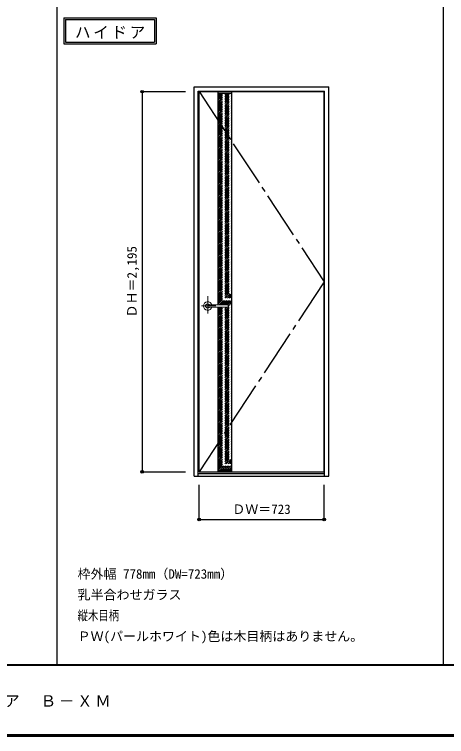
# Model space of a CAD drawing. Units: millimetres, scale not verified. Extents: x -6000 to 5700, y -4307 to 4175.
# Drawn here: x -3503 to -1007, y -4205 to -36 of the extents above; entities that cross this region are included whole.
import ezdxf
from ezdxf.enums import TextEntityAlignment as Align

# ---------------------------------------------------------------- set-up
doc = ezdxf.new("R2010")
doc.units = ezdxf.units.MM
doc.header["$LTSCALE"] = 30
doc.header["$PDMODE"] = 32
doc.header["$PDSIZE"] = 15
for name, pattern in [('CHAIN1', [8, 5, -1, 1, -1]), ('CHAIN2', [12, 9, -1, 1, -1]), ('DASHED1', [1.8, 1.2, -0.6])]:
    doc.linetypes.add(name, pattern=pattern)
for name, color, linetype in [('0-2_扉', 3, 'Continuous'), ('0-3_仕上げ', 3, 'Continuous'), ('0-4_枠', 3, 'Continuous'), ('0-7', 7, 'CHAIN2'), ('0-A_文字', 7, 'Continuous'), ('0-B_寸法', 7, 'Continuous'), ('0-C_ハッチ', 4, 'DASHED1'), ('F-1_枠', 6, 'Continuous'), ('F-A_文字', 7, 'Continuous')]:
    doc.layers.add(name, color=color, linetype=linetype)
doc.layers.add('0-5_レバー', color=7, linetype='Continuous', lineweight=18)
doc.styles.add('ＭＳ ゴシック', font='')
doc.styles.get('ＭＳ ゴシック').set_extended_font_data('MS Gothic')

msp = doc.modelspace()

# ---------------------------------------------------------------- linework, layer by layer
at = {"layer": '0-2_扉'}
for p, q in [((-2436.8, -481.25), (-1713.8, -481.25)), ((-2436.8, -2676.25), (-2436.8, -481.25)), ((-1713.8, -2676.25), (-1713.8, -481.25)), ((-2436.8, -2676.25), (-1713.8, -2676.25))]:
    msp.add_line(p, q, dxfattribs=at)
at = {"layer": '0-3_仕上げ'}
for p, q in [((-2326.8, -1711.75), (-2326.8, -481.25)), ((-2246.8, -2676.25), (-2246.8, -481.25)), ((-2326.8, -2676.25), (-2326.8, -1725.75))]:
    msp.add_line(p, q, dxfattribs=at)
at = {"layer": '0-3_仕上げ', "color": 7}
for p, q in [((-2326.8, -489.25), (-2246.8, -489.25)), ((-2326.8, -2668.25), (-2246.8, -2668.25))]:
    msp.add_line(p, q, dxfattribs=at)
at = {"layer": '0-4_枠'}
for p, q in [((-2465.8, -454.25), (-1687.8, -454.25)), ((-2465.8, -2701.25), (-2465.8, -454.25)), ((-1687.8, -2701.25), (-1687.8, -454.25)), ((-2441.8, -478.25), (-1711.8, -478.25)), ((-2441.8, -2701.25), (-2441.8, -478.25)), ((-1711.8, -2701.25), (-1711.8, -478.25)), ((-2465.8, -2701.25), (-1687.8, -2701.25)), ((-2441.8, -2686.25), (-1711.8, -2686.25))]:
    msp.add_line(p, q, dxfattribs=at)
at = {"layer": '0-5_レバー', "color": 4, "linetype": 'CHAIN1'}
for p, q in [((-2386.3, -1662.29), (-2386.3, -1762.14)), ((-2339.5, -1718.75), (-2422.52, -1718.75))]:
    msp.add_line(p, q, dxfattribs=at)
at = {"layer": '0-5_レバー'}
for q in [(-2269.3, -1713.26), (-2269.3, -1724.25)]:
    msp.add_line((-2269.3, -1718.75), q, dxfattribs=at)
for points in [[(-2376.34, -1711.76), (-2377.11, -1710.97), (-2379.08, -1709.6), (-2381.32, -1708.59), (-2383.76, -1707.96), (-2386.3, -1707.75), (-2388.84, -1707.96), (-2391.27, -1708.59), (-2393.52, -1709.6), (-2395.49, -1710.97), (-2397.11, -1712.64), (-2398.31, -1714.54), (-2399.05, -1716.6), (-2399.3, -1718.75), (-2399.05, -1720.9), (-2398.31, -1722.96), (-2397.11, -1724.86), (-2395.49, -1726.53), (-2393.52, -1727.9), (-2391.27, -1728.91), (-2388.84, -1729.54), (-2386.3, -1729.75), (-2383.76, -1729.54), (-2381.32, -1728.91), (-2379.08, -1727.9), (-2377.11, -1726.53), (-2376.34, -1725.74)], [(-2270.8, -1711.75), (-2280.53, -1711.75), (-2290.71, -1711.75), (-2300.31, -1711.75), (-2309.3, -1711.75), (-2317.71, -1711.75), (-2325.52, -1711.75), (-2332.34, -1711.75), (-2338.64, -1711.75), (-2344.4, -1711.75), (-2349.65, -1711.75), (-2354.44, -1711.75), (-2359.09, -1711.75), (-2363.3, -1711.75), (-2367.05, -1711.75), (-2369.05, -1711.75), (-2370.9, -1711.75), (-2372.91, -1711.76), (-2375.32, -1711.76), (-2376.81, -1711.76), (-2378.35, -1711.76), (-2379.87, -1711.76), (-2380.97, -1711.76), (-2381.43, -1711.76), (-2381.43, -1711.77)], [(-2381.28, -1725.74), (-2381.15, -1725.74), (-2380.71, -1725.74), (-2379.99, -1725.74), (-2378.97, -1725.74), (-2377.71, -1725.74), (-2376.36, -1725.74), (-2373.5, -1725.74), (-2370.52, -1725.75), (-2367.5, -1725.75), (-2364.46, -1725.75), (-2361.39, -1725.75), (-2358.31, -1725.75), (-2354.31, -1725.75), (-2349.9, -1725.75), (-2344.93, -1725.75), (-2339.4, -1725.75), (-2333.31, -1725.75), (-2326.66, -1725.75), (-2319.45, -1725.75), (-2310.86, -1725.75), (-2301.6, -1725.75), (-2291.66, -1725.75), (-2281.05, -1725.75), (-2270.8, -1725.75)], [(-2270.8, -1711.75), (-2279.88, -1711.75), (-2280.28, -1711.75)]]:
    msp.add_lwpolyline(points, dxfattribs=at)
for centre, radius, start, end in [((-2386.3, -1718.75), 24.55, 16.59952, 343.36736), ((-2270.8, -1713.25), 1.5, 0.00847, 89.9163), ((-2270.8, -1713.25), 1.5, 360, 90.17419), ((-2270.8, -1724.25), 1.5, 270.16419, 0), ((-2270.8, -1724.25), 1.5, 269.91059, 359.99153)]:
    msp.add_arc(centre, radius, start, end, dxfattribs=at)
at = {"layer": '0-7'}
for p, q in [((-2436.8, -481.25), (-1713.8, -1578.75)), ((-1713.8, -1578.75), (-2436.8, -2676.25))]:
    msp.add_line(p, q, dxfattribs=at)
at = {"layer": '0-A_文字'}
for p, q in [((-3218.4, -55.5), (-3218.4, -205.5)), ((-3208.4, -65.5), (-2694.07, -65.5)), ((-2694.07, -65.5), (-2694.07, -195.5)), ((-3218.4, -205.5), (-2684.07, -205.5))]:
    msp.add_line(p, q, dxfattribs=at)
for points in [[(-3218.4, -55.5), (-2684.07, -55.5), (-2684.07, -205.5)], [(-3208.4, -65.5), (-3208.4, -195.5), (-2694.07, -195.5)]]:
    msp.add_lwpolyline(points, dxfattribs=at)
at = {"layer": '0-B_寸法', "color": 4}
for p, q in [((-2765.8, -481.25), (-2515.8, -481.25)), ((-2765.8, -481.25), (-2765.8, -2676.25)), ((-2765.8, -2676.25), (-2515.8, -2676.25)), ((-2436.8, -2951.25), (-2436.8, -2751.25)), ((-1713.8, -2951.25), (-1713.8, -2751.25)), ((-2436.8, -2951.25), (-1713.8, -2951.25))]:
    msp.add_line(p, q, dxfattribs=at)
at = {"layer": '0-B_寸法'}
for p in [(-2765.8, -481.25), (-2765.8, -2676.25), (-2436.8, -2951.25), (-1713.8, -2951.25)]:
    msp.add_point(p, dxfattribs=at)
at = {"layer": '0-C_ハッチ'}
for p, q in [((-2326.8, -568.9), (-2247.15, -489.25)), ((-2326.8, -559), (-2257.05, -489.25)), ((-2326.8, -549.1), (-2266.95, -489.25)), ((-2326.8, -539.2), (-2276.84, -489.25)), ((-2326.8, -529.31), (-2286.74, -489.25)), ((-2326.8, -519.41), (-2296.64, -489.25)), ((-2326.8, -509.51), (-2306.54, -489.25)), ((-2326.8, -499.61), (-2316.44, -489.25)), ((-2326.8, -489.71), (-2326.34, -489.25)), ((-2326.8, -578.8), (-2246.8, -498.8)), ((-2326.8, -588.7), (-2246.8, -508.7)), ((-2326.8, -598.6), (-2246.8, -518.6)), ((-2326.8, -608.5), (-2246.8, -528.5)), ((-2326.8, -618.4), (-2246.8, -538.4)), ((-2326.8, -628.3), (-2246.8, -548.3)), ((-2326.8, -638.2), (-2246.8, -558.2)), ((-2326.8, -648.1), (-2246.8, -568.1)), ((-2326.8, -658), (-2246.8, -578)), ((-2326.8, -667.9), (-2246.8, -587.9)), ((-2326.8, -677.8), (-2246.8, -597.8)), ((-2326.8, -687.7), (-2246.8, -607.7)), ((-2326.8, -697.6), (-2246.8, -617.6)), ((-2326.8, -707.5), (-2246.8, -627.5)), ((-2326.8, -717.4), (-2246.8, -637.4)), ((-2326.8, -727.3), (-2246.8, -647.3)), ((-2326.8, -737.19), (-2246.8, -657.19)), ((-2326.8, -747.09), (-2246.8, -667.09)), ((-2326.8, -756.99), (-2246.8, -676.99)), ((-2326.8, -766.89), (-2246.8, -686.89)), ((-2326.8, -776.79), (-2246.8, -696.79)), ((-2326.8, -786.69), (-2246.8, -706.69)), ((-2326.8, -796.59), (-2246.8, -716.59)), ((-2326.8, -806.49), (-2246.8, -726.49)), ((-2326.8, -816.39), (-2246.8, -736.39)), ((-2326.8, -826.29), (-2246.8, -746.29)), ((-2326.8, -836.19), (-2246.8, -756.19)), ((-2326.8, -846.09), (-2246.8, -766.09)), ((-2326.8, -855.99), (-2246.8, -775.99)), ((-2326.8, -865.89), (-2246.8, -785.89)), ((-2326.8, -875.79), (-2246.8, -795.79)), ((-2326.8, -885.69), (-2246.8, -805.69)), ((-2326.8, -895.59), (-2246.8, -815.59)), ((-2326.8, -905.49), (-2246.8, -825.49)), ((-2326.8, -915.39), (-2246.8, -835.39)), ((-2326.8, -925.29), (-2246.8, -845.29)), ((-2326.8, -935.18), (-2246.8, -855.18)), ((-2326.8, -945.08), (-2246.8, -865.08)), ((-2326.8, -954.98), (-2246.8, -874.98)), ((-2326.8, -964.88), (-2246.8, -884.88)), ((-2326.8, -974.78), (-2246.8, -894.78)), ((-2326.8, -984.68), (-2246.8, -904.68)), ((-2326.8, -994.58), (-2246.8, -914.58)), ((-2326.8, -1004.48), (-2246.8, -924.48)), ((-2326.8, -1014.38), (-2246.8, -934.38)), ((-2326.8, -1024.28), (-2246.8, -944.28)), ((-2326.8, -1034.18), (-2246.8, -954.18)), ((-2326.8, -1044.08), (-2246.8, -964.08)), ((-2326.8, -1053.98), (-2246.8, -973.98)), ((-2326.8, -1063.88), (-2246.8, -983.88)), ((-2326.8, -1073.78), (-2246.8, -993.78)), ((-2326.8, -1083.68), (-2246.8, -1003.68)), ((-2326.8, -1093.58), (-2246.8, -1013.58)), ((-2326.8, -1103.48), (-2246.8, -1023.48)), ((-2326.8, -1113.38), (-2246.8, -1033.38)), ((-2326.8, -1123.28), (-2246.8, -1043.28)), ((-2326.8, -1133.17), (-2246.8, -1053.17)), ((-2326.8, -1143.07), (-2246.8, -1063.07)), ((-2326.8, -1152.97), (-2246.8, -1072.97)), ((-2326.8, -1162.87), (-2246.8, -1082.87)), ((-2326.8, -1172.77), (-2246.8, -1092.77)), ((-2326.8, -1182.67), (-2246.8, -1102.67)), ((-2326.8, -1192.57), (-2246.8, -1112.57)), ((-2326.8, -1202.47), (-2246.8, -1122.47)), ((-2326.8, -1212.37), (-2246.8, -1132.37)), ((-2326.8, -1222.27), (-2246.8, -1142.27)), ((-2326.8, -1232.17), (-2246.8, -1152.17)), ((-2326.8, -1242.07), (-2246.8, -1162.07)), ((-2326.8, -1251.97), (-2246.8, -1171.97)), ((-2326.8, -1261.87), (-2246.8, -1181.87)), ((-2326.8, -1271.77), (-2246.8, -1191.77)), ((-2326.8, -1281.67), (-2246.8, -1201.67)), ((-2326.8, -1291.57), (-2246.8, -1211.57)), ((-2326.8, -1301.47), (-2246.8, -1221.47)), ((-2326.8, -1311.37), (-2246.8, -1231.37)), ((-2326.8, -1321.26), (-2246.8, -1241.26)), ((-2326.8, -1331.16), (-2246.8, -1251.16)), ((-2326.8, -1341.06), (-2246.8, -1261.06)), ((-2326.8, -1350.96), (-2246.8, -1270.96)), ((-2326.8, -1360.86), (-2246.8, -1280.86)), ((-2326.8, -1370.76), (-2246.8, -1290.76)), ((-2326.8, -1380.66), (-2246.8, -1300.66)), ((-2326.8, -1390.56), (-2246.8, -1310.56)), ((-2326.8, -1400.46), (-2246.8, -1320.46)), ((-2326.8, -1410.36), (-2246.8, -1330.36)), ((-2326.8, -1420.26), (-2246.8, -1340.26)), ((-2326.8, -1430.16), (-2246.8, -1350.16)), ((-2326.8, -1440.06), (-2246.8, -1360.06)), ((-2326.8, -1449.96), (-2246.8, -1369.96)), ((-2326.8, -1459.86), (-2246.8, -1379.86)), ((-2326.8, -1469.76), (-2246.8, -1389.76)), ((-2326.8, -1479.66), (-2246.8, -1399.66)), ((-2326.8, -1489.56), (-2246.8, -1409.56)), ((-2326.8, -1499.46), (-2246.8, -1419.46)), ((-2326.8, -1509.36), (-2246.8, -1429.36)), ((-2326.8, -1519.25), (-2246.8, -1439.25)), ((-2326.8, -1529.15), (-2246.8, -1449.15)), ((-2326.8, -1539.05), (-2246.8, -1459.05)), ((-2326.8, -1548.95), (-2246.8, -1468.95)), ((-2326.8, -1558.85), (-2246.8, -1478.85)), ((-2326.8, -1568.75), (-2246.8, -1488.75)), ((-2326.8, -1578.65), (-2246.8, -1498.65)), ((-2326.8, -1588.55), (-2246.8, -1508.55)), ((-2326.8, -1598.45), (-2246.8, -1518.45)), ((-2326.8, -1608.35), (-2246.8, -1528.35)), ((-2326.8, -1618.25), (-2246.8, -1538.25)), ((-2326.8, -1628.15), (-2246.8, -1548.15)), ((-2326.8, -1638.05), (-2246.8, -1558.05)), ((-2326.8, -1647.95), (-2246.8, -1567.95)), ((-2326.8, -1657.85), (-2246.8, -1577.85)), ((-2326.8, -1667.75), (-2246.8, -1587.75)), ((-2326.8, -1677.65), (-2246.8, -1597.65)), ((-2326.8, -1687.55), (-2246.8, -1607.55)), ((-2326.8, -1697.45), (-2246.8, -1617.45)), ((-2326.8, -1707.35), (-2246.8, -1627.35)), ((-2321.31, -1711.75), (-2246.8, -1637.24)), ((-2311.41, -1711.75), (-2246.8, -1647.14)), ((-2301.51, -1711.75), (-2246.8, -1657.04)), ((-2291.61, -1711.75), (-2246.8, -1666.94)), ((-2326.8, -1786.54), (-2246.8, -1706.54)), ((-2281.71, -1711.75), (-2246.8, -1676.84)), ((-2271.81, -1711.75), (-2246.8, -1686.74)), ((-2269.3, -1719.14), (-2246.8, -1696.64)), ((-2326.8, -1796.44), (-2246.8, -1716.44)), ((-2326.8, -1727.14), (-2325.4, -1725.75)), ((-2326.8, -1737.04), (-2315.5, -1725.75)), ((-2326.8, -1746.94), (-2305.61, -1725.75)), ((-2326.8, -1756.84), (-2295.71, -1725.75)), ((-2326.8, -1766.74), (-2285.81, -1725.75)), ((-2326.8, -1776.64), (-2275.91, -1725.75)), ((-2326.8, -1806.34), (-2246.8, -1726.34)), ((-2326.8, -1816.24), (-2246.8, -1736.24)), ((-2326.8, -1826.14), (-2246.8, -1746.14)), ((-2326.8, -1836.04), (-2246.8, -1756.04)), ((-2326.8, -1845.94), (-2246.8, -1765.94)), ((-2326.8, -1855.84), (-2246.8, -1775.84)), ((-2326.8, -1865.74), (-2246.8, -1785.74)), ((-2326.8, -1875.64), (-2246.8, -1795.64)), ((-2326.8, -1885.54), (-2246.8, -1805.54)), ((-2326.8, -1895.44), (-2246.8, -1815.44)), ((-2326.8, -1905.34), (-2246.8, -1825.34)), ((-2326.8, -1915.23), (-2246.8, -1835.23)), ((-2326.8, -1925.13), (-2246.8, -1845.13)), ((-2326.8, -1935.03), (-2246.8, -1855.03)), ((-2326.8, -1944.93), (-2246.8, -1864.93)), ((-2326.8, -1954.83), (-2246.8, -1874.83)), ((-2326.8, -1964.73), (-2246.8, -1884.73)), ((-2326.8, -1974.63), (-2246.8, -1894.63)), ((-2326.8, -1984.53), (-2246.8, -1904.53)), ((-2326.8, -1994.43), (-2246.8, -1914.43)), ((-2326.8, -2004.33), (-2246.8, -1924.33)), ((-2326.8, -2014.23), (-2246.8, -1934.23)), ((-2326.8, -2024.13), (-2246.8, -1944.13)), ((-2326.8, -2034.03), (-2246.8, -1954.03)), ((-2326.8, -2043.93), (-2246.8, -1963.93)), ((-2326.8, -2053.83), (-2246.8, -1973.83)), ((-2326.8, -2063.73), (-2246.8, -1983.73)), ((-2326.8, -2073.63), (-2246.8, -1993.63)), ((-2326.8, -2083.53), (-2246.8, -2003.53)), ((-2326.8, -2093.43), (-2246.8, -2013.43)), ((-2326.8, -2103.33), (-2246.8, -2023.33)), ((-2326.8, -2113.22), (-2246.8, -2033.22)), ((-2326.8, -2123.12), (-2246.8, -2043.12)), ((-2326.8, -2133.02), (-2246.8, -2053.02)), ((-2326.8, -2142.92), (-2246.8, -2062.92)), ((-2326.8, -2152.82), (-2246.8, -2072.82)), ((-2326.8, -2162.72), (-2246.8, -2082.72)), ((-2326.8, -2172.62), (-2246.8, -2092.62)), ((-2326.8, -2182.52), (-2246.8, -2102.52)), ((-2326.8, -2192.42), (-2246.8, -2112.42)), ((-2326.8, -2202.32), (-2246.8, -2122.32)), ((-2326.8, -2212.22), (-2246.8, -2132.22)), ((-2326.8, -2222.12), (-2246.8, -2142.12)), ((-2326.8, -2232.02), (-2246.8, -2152.02)), ((-2326.8, -2241.92), (-2246.8, -2161.92)), ((-2326.8, -2251.82), (-2246.8, -2171.82)), ((-2326.8, -2261.72), (-2246.8, -2181.72)), ((-2326.8, -2271.62), (-2246.8, -2191.62)), ((-2326.8, -2281.52), (-2246.8, -2201.52)), ((-2326.8, -2291.42), (-2246.8, -2211.42)), ((-2326.8, -2301.31), (-2246.8, -2221.31)), ((-2326.8, -2311.21), (-2246.8, -2231.21)), ((-2326.8, -2321.11), (-2246.8, -2241.11)), ((-2326.8, -2331.01), (-2246.8, -2251.01)), ((-2326.8, -2340.91), (-2246.8, -2260.91)), ((-2326.8, -2350.81), (-2246.8, -2270.81)), ((-2326.8, -2360.71), (-2246.8, -2280.71)), ((-2326.8, -2370.61), (-2246.8, -2290.61)), ((-2326.8, -2380.51), (-2246.8, -2300.51)), ((-2326.8, -2390.41), (-2246.8, -2310.41)), ((-2326.8, -2400.31), (-2246.8, -2320.31)), ((-2326.8, -2410.21), (-2246.8, -2330.21)), ((-2326.8, -2420.11), (-2246.8, -2340.11)), ((-2326.8, -2430.01), (-2246.8, -2350.01)), ((-2326.8, -2439.91), (-2246.8, -2359.91)), ((-2326.8, -2449.81), (-2246.8, -2369.81)), ((-2326.8, -2459.71), (-2246.8, -2379.71)), ((-2326.8, -2469.61), (-2246.8, -2389.61)), ((-2326.8, -2479.51), (-2246.8, -2399.51)), ((-2326.8, -2489.41), (-2246.8, -2409.41)), ((-2326.8, -2499.3), (-2246.8, -2419.3)), ((-2326.8, -2509.2), (-2246.8, -2429.2)), ((-2326.8, -2519.1), (-2246.8, -2439.1)), ((-2326.8, -2529), (-2246.8, -2449)), ((-2326.8, -2538.9), (-2246.8, -2458.9)), ((-2326.8, -2548.8), (-2246.8, -2468.8)), ((-2326.8, -2558.7), (-2246.8, -2478.7)), ((-2326.8, -2568.6), (-2246.8, -2488.6)), ((-2326.8, -2578.5), (-2246.8, -2498.5)), ((-2326.8, -2588.4), (-2246.8, -2508.4)), ((-2326.8, -2598.3), (-2246.8, -2518.3)), ((-2326.8, -2608.2), (-2246.8, -2528.2)), ((-2326.8, -2618.1), (-2246.8, -2538.1)), ((-2326.8, -2628), (-2246.8, -2548)), ((-2326.8, -2637.9), (-2246.8, -2557.9)), ((-2326.8, -2647.8), (-2246.8, -2567.8)), ((-2326.8, -2657.7), (-2246.8, -2577.7)), ((-2326.8, -2667.6), (-2246.8, -2587.6)), ((-2317.55, -2668.25), (-2246.8, -2597.5)), ((-2307.65, -2668.25), (-2246.8, -2607.4)), ((-2297.76, -2668.25), (-2246.8, -2617.29)), ((-2287.86, -2668.25), (-2246.8, -2627.19)), ((-2277.96, -2668.25), (-2246.8, -2637.09)), ((-2268.06, -2668.25), (-2246.8, -2646.99)), ((-2258.16, -2668.25), (-2246.8, -2656.89)), ((-2248.26, -2668.25), (-2246.8, -2666.79))]:
    msp.add_line(p, q, dxfattribs=at)
at = {"layer": 'F-1_枠'}
for p, q in [((-3258.4, 4175), (-3258.4, -3790)), ((-1026.8, 4175), (-1026.8, -3790)), ((5700, -3790), (-6000, -3790)), ((5700, -3795), (-6000, -3795)), ((5700, -4195), (-6000, -4195)), ((5700, -4200), (-6000, -4200)), ((5700, -4205), (-6000, -4205))]:
    msp.add_line(p, q, dxfattribs=at)

# ---------------------------------------------------------------- texts
at = {"layer": '0-A_文字', "style": 'ＭＳ ゴシック'}
for s, p in [('枠外幅 778mm（DW=723mm）', (-3138.4, -3310)), ('乳半合わせガラス', (-3138.4, -3430)), ('ＰＷ(パールホワイト)色は木目柄はありません。', (-3138.4, -3670))]:
    msp.add_text(s, height=54.99, dxfattribs=at).set_placement(p, align=Align.BOTTOM_LEFT)
at = {"layer": '0-A_文字', "style": 'ＭＳ ゴシック', "width": 0.8}
msp.add_text('縦木目柄', height=54.99, dxfattribs=at).set_placement((-3138.4, -3550), align=Align.BOTTOM_LEFT)
at = {"layer": '0-A_文字', "insert": (-3153.74, -175.5), "char_height": 65.98, "attachment_point": 7, "style": 'ＭＳ ゴシック'}
msp.add_mtext('\\T1.17;ハイドア', dxfattribs=at)
at = {"layer": '0-B_寸法', "style": 'ＭＳ ゴシック'}
msp.add_text('ＤＨ＝2,195', height=54.99, rotation=90, dxfattribs=at).set_placement((-2780.8, -1785), align=Align.BOTTOM_LEFT)
msp.add_text('ＤＷ＝723', height=54.99, dxfattribs=at).set_placement((-2244.55, -2936.25), align=Align.BOTTOM_LEFT)
at = {"layer": 'F-A_文字', "insert": (-5247.55, -4040), "char_height": 65.98, "attachment_point": 7, "style": 'ＭＳ ゴシック'}
msp.add_mtext('\\T1.17;ドレタス\u3000シングルドア／トイレドア\u3000Ｂ－ＸＭ', dxfattribs=at)

doc.saveas('drawing.dxf')
